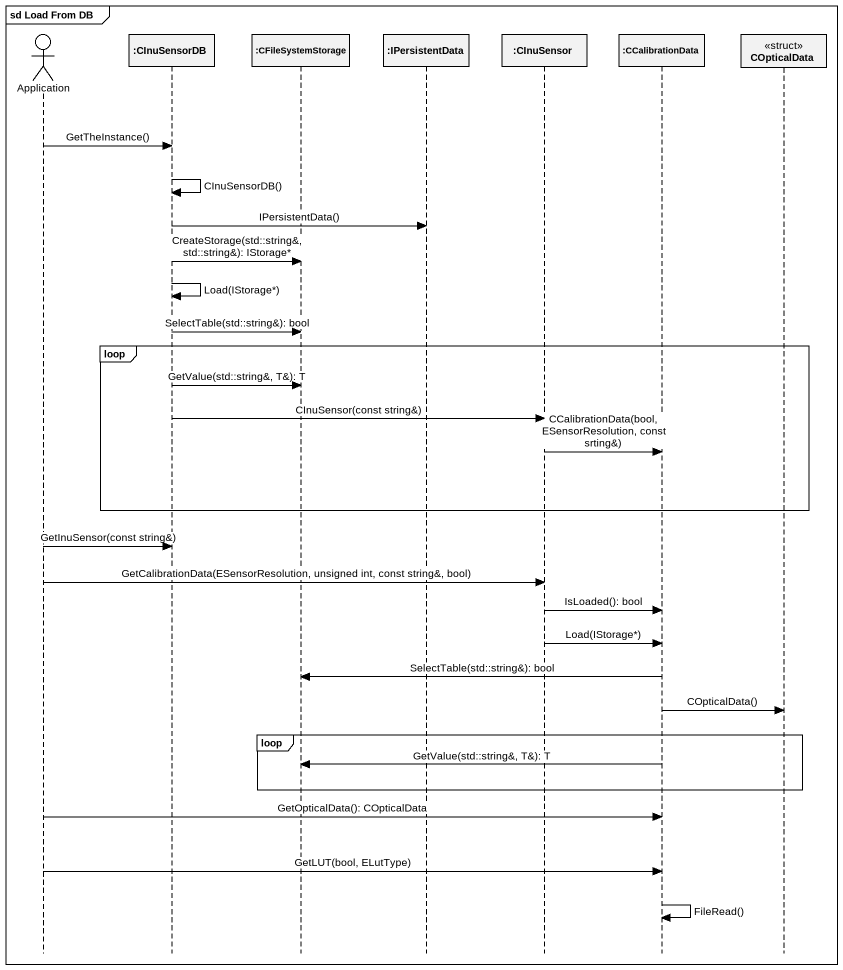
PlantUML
@startuml
mainframe sd Load From DB
hide footbox
actor Application
participant ":CInuSensorDB" as CInuSensorDB
participant ":CFileSystemStorage" as CFileSystemStorage
participant ":IPersistentData" as IPersistentData
participant ":CInuSensor" as CInuSensor
participant ":CCalibrationData" as CCalibrationData
participant COpticalData <<struct>>

Application -> CInuSensorDB : GetTheInstance()
CInuSensorDB -> CInuSensorDB : CInuSensorDB()
CInuSensorDB -> IPersistentData : IPersistentData()
CInuSensorDB -> CFileSystemStorage : CreateStorage(std::string&, std::string&): IStorage*
CInuSensorDB -> CInuSensorDB : Load(IStorage*)
CInuSensorDB -> CFileSystemStorage : SelectTable(std::string&): bool
loop
  CInuSensorDB -> CFileSystemStorage : GetValue(std::string&, T&): T
  CInuSensorDB -> CInuSensor : CInuSensor(const string&)
  CInuSensor -> CCalibrationData : CCalibrationData(bool, ESensorResolution, const srting&)
end
Application -> CInuSensorDB : GetInuSensor(const string&)
Application -> CInuSensor : GetCalibrationData(ESensorResolution, unsigned int, const string&, bool)
CInuSensor -> CCalibrationData : IsLoaded(): bool
CInuSensor -> CCalibrationData : Load(IStorage*)
CCalibrationData -> CFileSystemStorage : SelectTable(std::string&): bool
CCalibrationData -> COpticalData : COpticalData()
loop
  CCalibrationData -> CFileSystemStorage : GetValue(std::string&, T&): T
end
Application -> CCalibrationData : GetOpticalData(): COpticalData
Application -> CCalibrationData : GetLUT(bool, ELutType)
CCalibrationData -> CCalibrationData : FileRead()
@enduml
